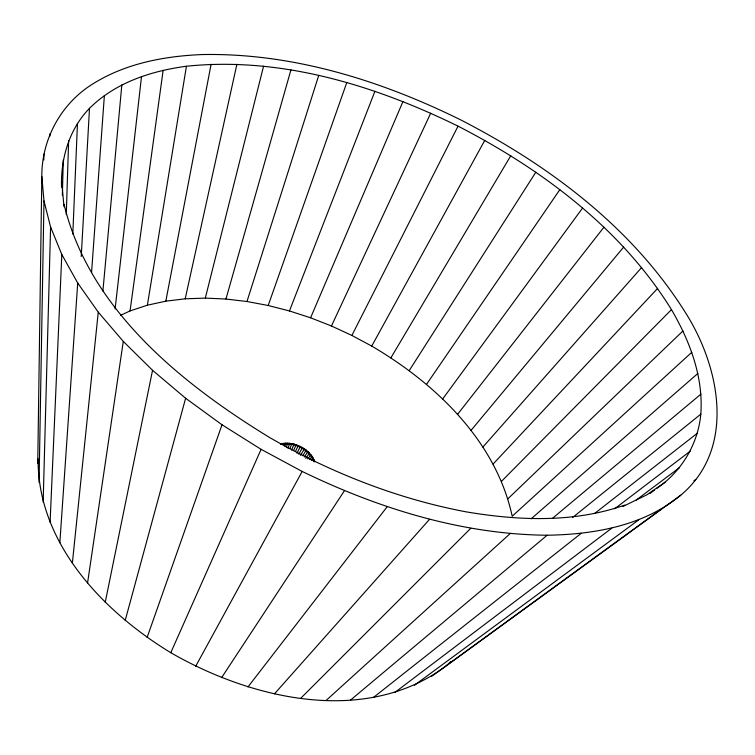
<?xml version="1.0" encoding="UTF-8"?>
<svg xmlns="http://www.w3.org/2000/svg" width="755" height="755" viewBox="0 0 755 755"><rect width="100%" height="100%" fill="white"/><g stroke="black" fill="none" stroke-linecap="round" stroke-linejoin="round"><path stroke-width="1.13" d="M656.539 488.589C681.406 471.818 698.082 444.072 700.81 414.146C703.547 377.085 689.881 341.137 671.469 309.616C621.138 228.435 541.93 169.346 458.04 126.151C374.329 85.117 280.511 56.427 186.428 66.251C151.142 70.942 115.204 82.663 89.496 108.343C69.111 129.218 60.683 158.522 61.532 187.202M37.75 463.419L41.827 176.528C41.553 140.996 59.39 106.653 88.731 86.58C121.98 64.147 162.514 56.2 202 54.558C292.204 52.765 380.624 80.341 460.833 119.951C548.828 165.251 631.793 227.161 685.04 311.966C719.751 366.118 736.663 448.291 680.774 495.186L446.79 665.466C366.052 726.414 251.594 699.253 170.781 652.697C102.982 611.456 37.401 543.138 38.099 458.898M43.818 159.975L43.922 154.077M39.062 482.417L43.979 200.915L41.827 176.528M49.915 136.108L49.972 133.748M62.363 195.347L63.278 160.003M43.158 502.141L50.594 227.01L43.979 200.915M64.005 206.747L61.683 181.304M66.27 214.599L68.639 140.656M72.81 234.041L77.472 123.405M50.094 522.337L61.816 254.501L50.594 227.01M81.229 256.577L89.496 108.343M59.853 542.732L77.718 283.021L61.816 254.501M91.553 272.602L104.379 95.498M102.888 291.156L121.829 84.89M72.376 563.051L98.254 312.155L77.718 283.021M115.09 309.012L141.515 76.51M120.441 315.382L130.049 310.928L163.146 70.309M87.561 582.973L123.291 341.411L98.254 312.155M130.049 310.928L147.376 305.199L186.428 66.251M147.376 305.199L165.826 301.16L211.098 64.26M105.247 602.207L152.548 370.299L123.291 341.411M165.826 301.16L185.202 298.81L236.891 64.26M185.202 298.81L205.303 298.112L263.58 66.176M125.198 620.431L185.626 398.262L152.548 370.299M205.303 298.112L225.953 299.027L290.92 69.922M284.777 446.026L285.683 443.157C297.574 442.93 310.258 449.905 314.618 461.286L314.127 461.909C309.314 449.621 294.62 441.949 281.747 444.497M225.953 299.027L246.97 301.509L318.723 75.415M283.531 444.129L283.776 443.355L285.683 443.157M286.362 447.054L287.683 443.138M147.149 637.352L222.017 424.782L185.626 398.262M246.97 301.509L268.195 305.501L346.781 82.569M287.966 448.234L289.75 443.289M289.958 448.536L291.874 443.6M268.195 305.501L289.448 310.956L374.914 91.308M291.543 450.027L294.139 444.129L291.562 444.365M289.448 310.956L310.588 317.798L402.953 101.538M170.781 652.697L261.107 449.338L222.017 424.782M293.544 450.631L296.168 444.742M310.588 317.798L331.445 325.99L430.709 113.174M295.516 451.377L298.3 445.554M331.445 325.99L351.877 335.437L458.04 126.151M296.941 453.264L300.386 446.507M302.415 447.592L298.791 454.265M195.715 666.221L302.17 471.441C378.491 508.464 461.758 534.417 547.158 535.229C594.025 534.474 643.666 525.886 680.774 495.186M691.797 352.311L512.201 516.241C495.978 441.014 435.899 383.776 371.743 346.083L484.767 140.373M304.359 448.81L300.565 455.369M390.892 357.842L510.758 155.756M306.19 450.131L302.83 455.633M307.898 451.565L304.416 456.954M409.191 370.648L535.823 172.225M309.465 453.066L305.869 458.361M221.583 677.688L344.469 490.684M310.871 454.642L307.823 458.917M426.49 384.399L559.814 189.684M442.647 399.017L582.567 208.05M309.644 459.578L312.108 456.275L312.664 458.587L311.315 460.305M313.504 460.248L313.986 459.616M247.961 686.956L387.183 506.728M457.53 414.401L603.915 227.217M470.988 430.444L623.658 247.074M482.898 447.036L641.637 267.515M274.452 693.873L429.548 519.308M493.1 464.042L657.633 288.41M312.664 458.587L313.193 458.03M501.48 481.35L671.469 309.616M300.632 698.375L470.78 528.274M446.79 665.466L450.754 661.597M507.888 498.8L682.926 330.973M326.122 700.442L510.182 533.577M531.161 518.808L697.875 373.432M350.556 700.074L547.158 535.229M552.924 517.949L700.942 394.119M572.781 517.373L700.81 414.146M373.593 697.356L581.161 533.37M594.459 513.617L697.299 433.257M614.617 508.823L690.24 451.169M394.959 692.382L611.786 528.17M622.932 506.482L646.799 494.855L665.042 482.266M636.286 500.008L679.519 467.609M649.923 493.506L654.651 489.995M414.401 685.295L638.711 519.874M693.864 480.812L695.77 479.416M431.728 676.263L661.748 508.776M280.416 444.233L283.776 443.355M624.81 505.067C573.96 522.998 518.647 520.686 466.212 511.862C396.96 498.8 330.69 472.507 269.639 437.541C181.596 383.625 89.401 309.531 64.071 204.397M351.877 335.437L371.743 346.083M261.107 449.338L302.17 471.441"/></g></svg>
